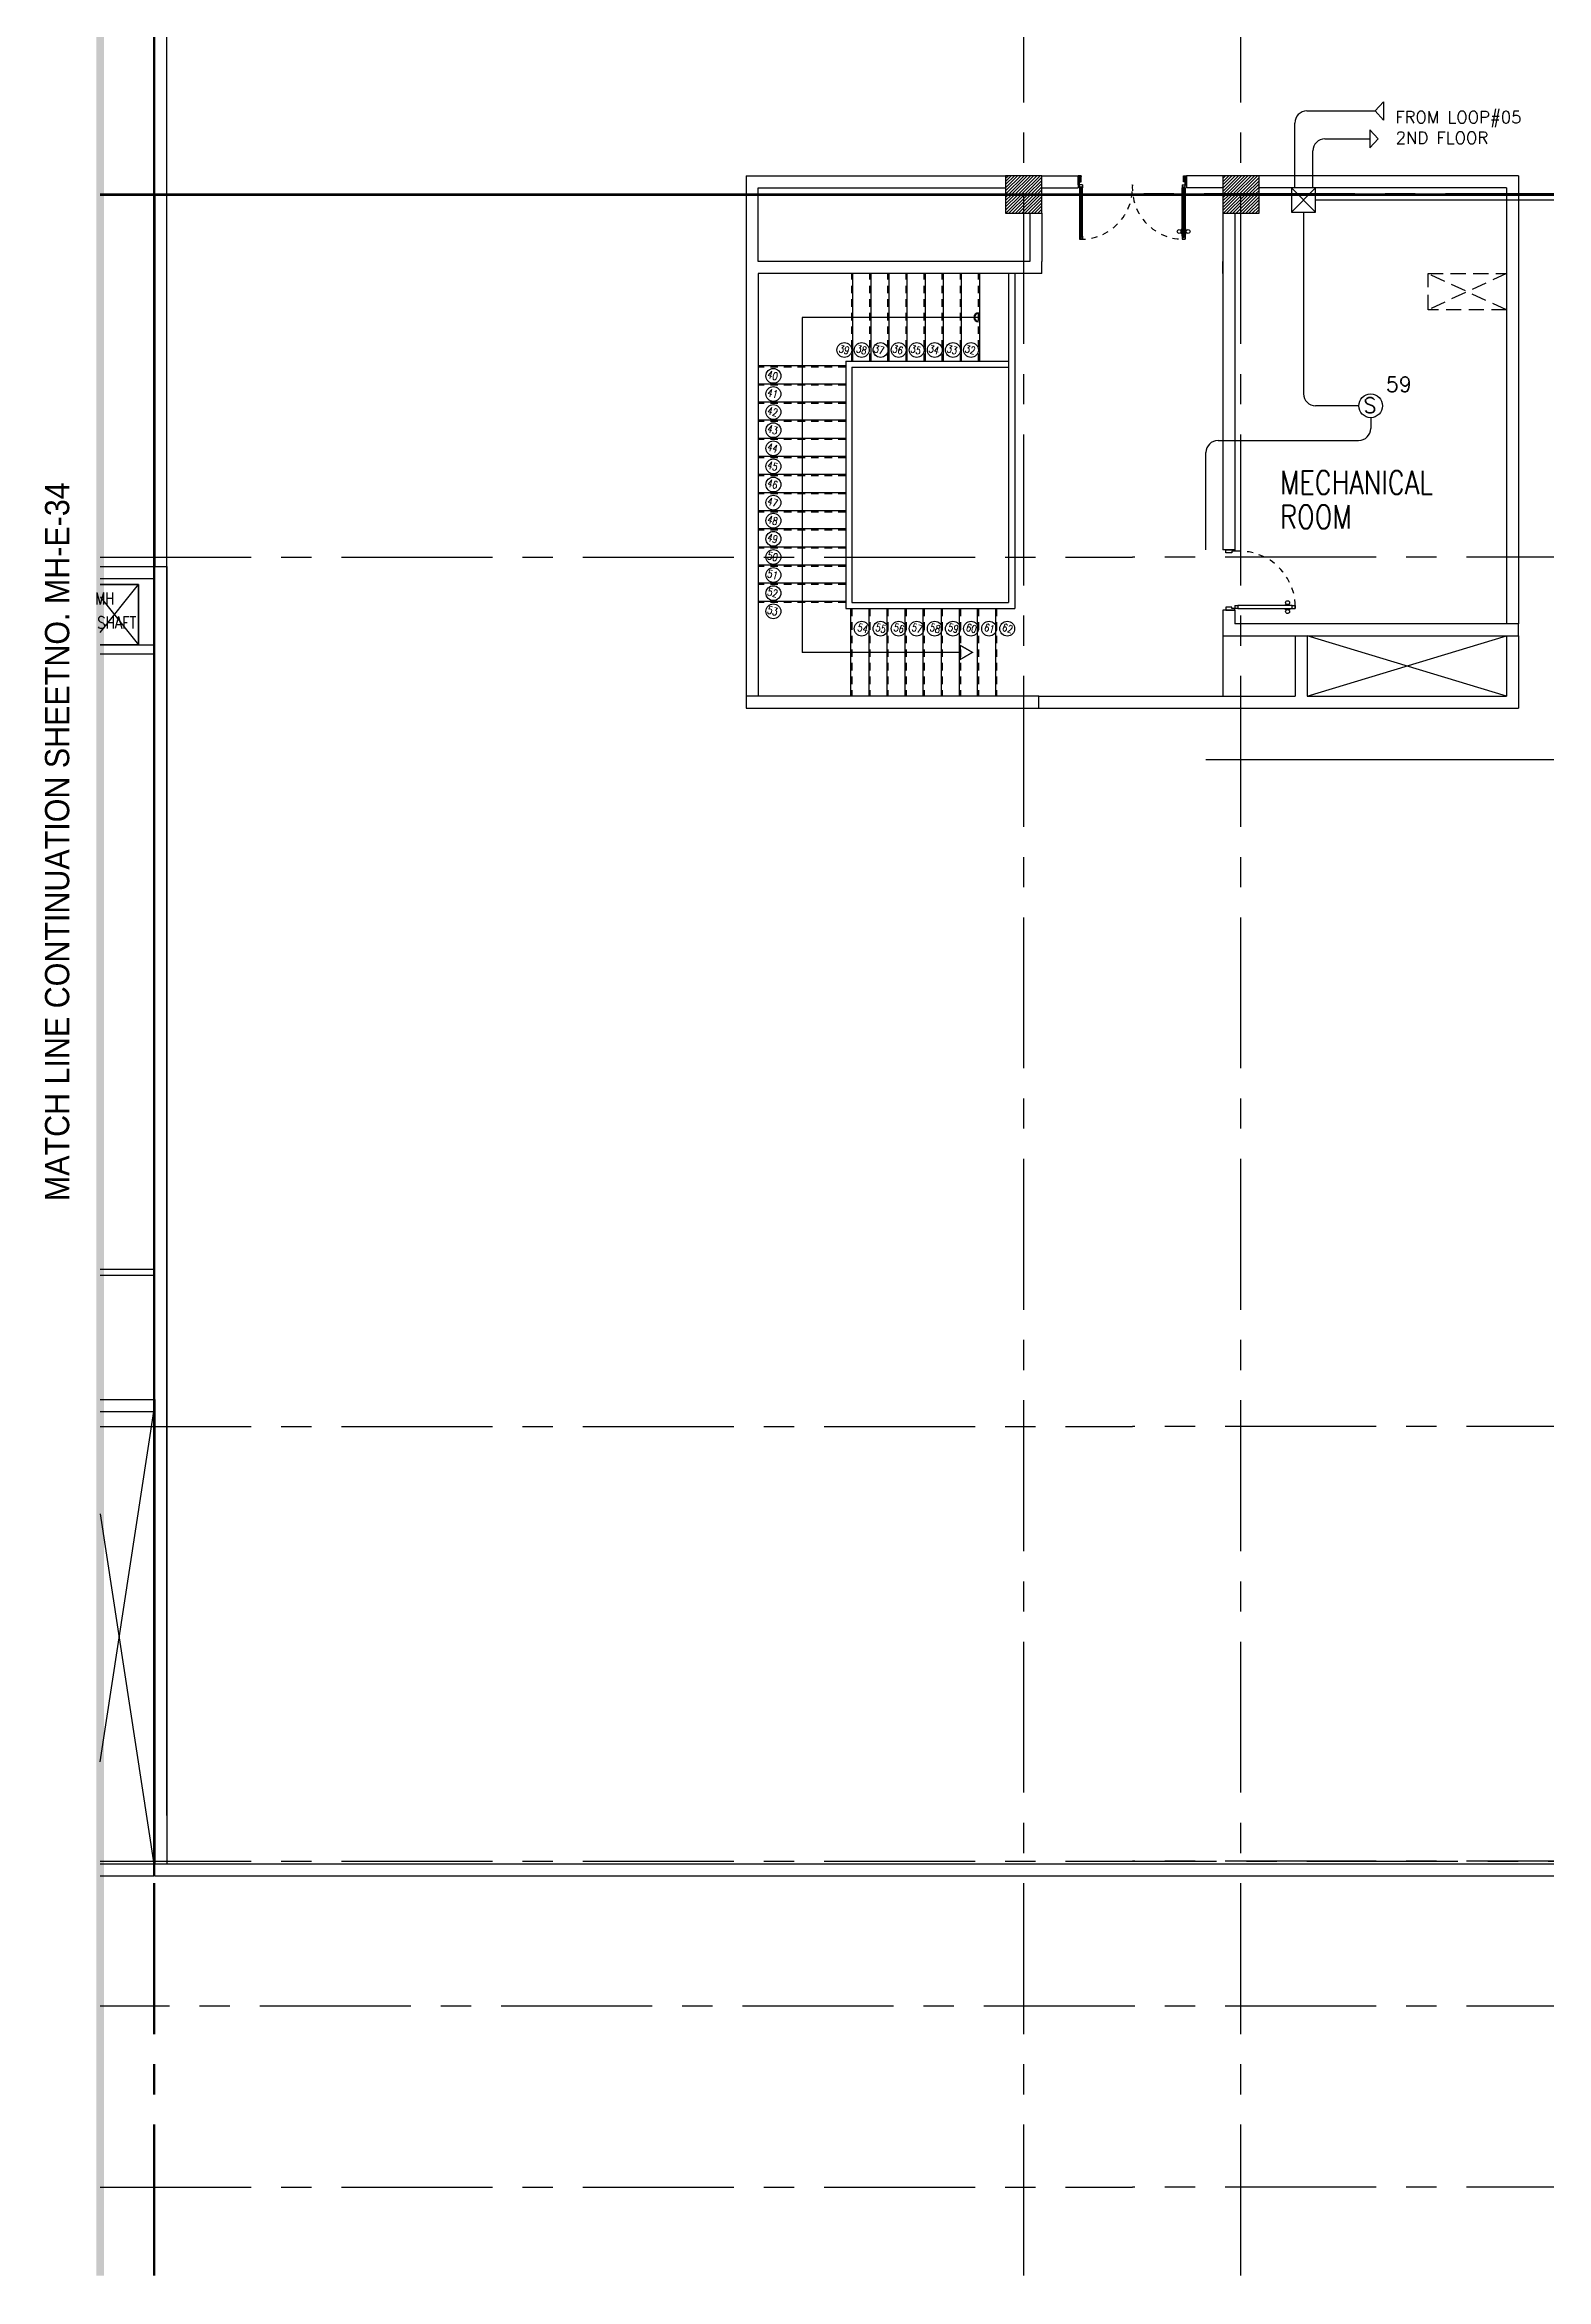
# Model space of a CAD drawing. Extents: x 89546.9 to 89633.7, y 39918.4 to 40001.1.
# Drawn here: x 89546.91 to 89571.8, y 39921.55 to 39958.57 of the extents above; entities that cross this region are included whole.
import ezdxf
from ezdxf.enums import TextEntityAlignment as Align

# ---------------------------------------------------------------- set-up
doc = ezdxf.new("R2010")
doc.units = 0
doc.header["$MEASUREMENT"] = 0
for name, pattern in [('CENTER2', [1.125, 0.75, -0.125, 0.125, -0.125]), ('CENTERX2', [4, 2.5, -0.5, 0.5, -0.5]), ('HIDDEN', [0.375, 0.25, -0.125]), ('HIDDEN2', [0.1875, 0.125, -0.0625])]:
    doc.linetypes.add(name, pattern=pattern)
for name, color, linetype in [('AXES', 11, 'CENTERX2'), ('COL', 11, 'CONTINUOUS'), ('DOOR', 11, 'CONTINUOUS'), ('E-FIRE', 4, 'CONTINUOUS'), ('E-WIRE', 4, 'CONTINUOUS'), ('EJ', 11, 'CONTINUOUS'), ('ELINE', 5, 'CENTER2'), ('HAT', 11, 'CONTINUOUS'), ('ROOF', 11, 'CONTINUOUS'), ('SHAFT', 11, 'CONTINUOUS'), ('STR', 11, 'CONTINUOUS'), ('STR-H', 11, 'HIDDEN2'), ('TXT', 11, 'CONTINUOUS'), ('TXT1', 11, 'CONTINUOUS'), ('WALL', 11, 'CONTINUOUS')]:
    doc.layers.add(name, color=color, linetype=linetype)
doc.styles.add('ROMANS', font='ROMANS.shx')
doc.styles.add('TTXT', font='swisse.ttf', dxfattribs={"width": 0.6})

# ---------------------------------------------------------------- blocks, each defined once
blk = doc.blocks.new('C5')
at = {"layer": 'HAT', "linetype": 'ByBlock'}
h = blk.add_hatch(dxfattribs=at)
h.set_pattern_fill('ANSI31', color=256, scale=300, style=0)
h.set_pattern_definition([(45, (-223356.182, -51411.005), (-26.516504, 26.516504), [])])
h.paths.add_polyline_path([(300, 300), (0, 300), (0, 0), (300, 0)])
h.paths.add_polyline_path([(600, 300), (300, 300), (300, 0), (600, 0)])
at = {"layer": 'COL'}
blk.add_lwpolyline([(600, 300), (0, 300), (0, 0), (600, 0)], close=True, dxfattribs=at)
blk = doc.blocks.new('A$C272A55A0')
at = {"layer": 'DOOR', "color": 0, "linetype": 'ByBlock'}
for p, q in [((0, 900), (0, 1050)), ((50, 1050), (0, 1050)), ((0, 900), (25, 900)), ((25, 950), (50, 950)), ((25, 900), (25, 950)), ((75, 900), (25, 900)), ((25, 850), (25, 900)), ((42, 850), (25, 850)), ((58, 870), (42, 870)), ((42, 870), (42, 850)), ((50, 950), (50, 1050)), ((58, 850), (58, 870)), ((75, 850), (58, 850)), ((75, 900), (75, 850)), ((1725, 900), (1775, 900)), ((1725, 900), (1725, 850)), ((1725, 850), (1742, 850)), ((1742, 870), (1758, 870)), ((1742, 850), (1742, 870)), ((1750, 950), (1750, 1050)), ((1750, 1050), (1800, 1050)), ((1775, 950), (1750, 950)), ((1758, 870), (1758, 850)), ((1758, 850), (1775, 850)), ((1775, 900), (1775, 950)), ((1800, 900), (1775, 900)), ((1775, 850), (1775, 900)), ((1800, 1050), (1800, 900)), ((25, 50), (42, 50)), ((25, 50), (25, 0)), ((25, 0), (75, 0)), ((75, 0), (25, 0)), ((42, 50), (42, 30)), ((42, 30), (58, 30)), ((58, 50), (75, 50)), ((58, 50), (58, 30)), ((75, 50), (75, 0)), ((1718, 160), (1709, 160)), ((1709, 95), (1709, 160)), ((1718, 95), (1709, 95)), ((1725, 173), (1718, 173)), ((1718, 173), (1718, 83)), ((1718, 95), (1718, 160)), ((1725, 83), (1718, 83)), ((1742, 50), (1725, 50)), ((1725, 50), (1725, 0)), ((1775, 0), (1725, 0)), ((1725, 0), (1775, 0)), ((1742, 50), (1742, 30)), ((1758, 30), (1742, 30)), ((1775, 50), (1758, 50)), ((1758, 50), (1758, 30)), ((1775, 173), (1782, 173)), ((1775, 83), (1782, 83)), ((1775, 50), (1775, 0)), ((1782, 173), (1782, 83)), ((1782, 160), (1791, 160)), ((1782, 95), (1782, 160)), ((1782, 95), (1791, 95)), ((1791, 95), (1791, 160))]:
    blk.add_line(p, q, dxfattribs=at)
at = {"layer": 'DOOR', "color": 9, "linetype": 'ByBlock'}
for p, q in [((50, 1050), (0, 1010)), ((50, 1050), (0, 937)), ((50, 1050), (37, 950)), ((1750, 1050), (1800, 1010)), ((1750, 1050), (1800, 937)), ((1750, 1050), (1763, 950))]:
    blk.add_line(p, q, dxfattribs=at)
at = {"layer": 'DOOR', "linetype": 'ByBlock'}
for p, q in [((25, 850), (25, 50)), ((42, 850), (42, 50)), ((58, 850), (58, 50)), ((75, 50), (75, 850)), ((1725, 50), (1725, 850)), ((1742, 850), (1742, 50)), ((1758, 850), (1758, 50)), ((1775, 850), (1775, 50))]:
    blk.add_line(p, q, dxfattribs=at)
at = {"layer": 'DOOR', "color": 0, "linetype": 'ByBlock'}
for centre in [(1676, 128), (1824, 128)]:
    blk.add_circle(centre, 32.4, dxfattribs=at)
at = {"layer": 'DOOR', "color": 9, "linetype": 'ByBlock'}
for centre, radius, start, end in [((50, 1050), 54.4, 203.2074, 270), ((50, 1050), 74.4, 227.7764, 270), ((50, 1050), 94.4, 238.0182, 270), ((50, 1050), 114, 244.0838, 257.3774), ((50, 1050), 134, 248.1598, 259.28), ((50, 1050), 154, 251.1053, 256.2858), ((50, 1050), 34.4, 180, 270), ((50, 1050), 14.4, 180, 270), ((1750, 1050), 14.4, 270, 0), ((1750, 1050), 34.4, 270, 0), ((1750, 1050), 54.4, 270, 336.7926), ((1750, 1050), 74.4, 270, 312.2236), ((1750, 1050), 94.4, 270, 301.9818), ((1750, 1050), 114, 282.6226, 295.9162), ((1750, 1050), 134, 280.72, 291.8402), ((1750, 1050), 154, 283.7142, 288.8947)]:
    blk.add_arc(centre, radius, start, end, dxfattribs=at)
at = {"layer": 'DOOR', "linetype": 'HIDDEN', "ltscale": 0.5}
for centre, start, end in [((50, 851), 268.3174, 3.2965), ((1750, 851), 176.7035, 271.6826)]:
    blk.add_arc(centre, 851, start, end, dxfattribs=at)
at = {"layer": 'WALL', "linetype": 'ByBlock'}
blk.add_line((1800, 900), (1800, 1050), dxfattribs=at)
blk = doc.blocks.new('STL-DR')
at = {"layer": 'DOOR', "color": 0, "linetype": 'ByBlock'}
for p, q in [((50, 0), (0, 0)), ((0, -150), (0, 0)), ((50, -100), (50, 0)), ((0, -150), (25, -150)), ((25, -100), (50, -100)), ((25, -150), (25, -100)), ((75, -150), (25, -150)), ((25, -200), (25, -150)), ((75, -200), (25, -200)), ((75, -150), (75, -200)), ((950, -100), (950, 0)), ((950, 0), (1000, 0)), ((975, -100), (950, -100)), ((975, -150), (975, -100)), ((1000, -150), (975, -150)), ((1000, 0), (1000, -150)), ((18, -990), (9, -990)), ((9, -1055), (9, -990)), ((18, -1055), (9, -1055)), ((18, -978), (18, -1068)), ((25, -978), (18, -978)), ((18, -1055), (18, -990)), ((25, -1068), (18, -1068)), ((25, -1100), (75, -1100)), ((25, -1100), (25, -1150)), ((75, -978), (82, -978)), ((75, -1068), (82, -1068)), ((75, -1100), (75, -1150)), ((82, -978), (82, -1068)), ((82, -990), (91, -990)), ((82, -1055), (82, -990)), ((82, -1055), (91, -1055)), ((91, -1055), (91, -990)), ((25, -1150), (75, -1150)), ((75, -1150), (25, -1150))]:
    blk.add_line(p, q, dxfattribs=at)
at = {"layer": 'DOOR', "linetype": 'ByBlock'}
for p, q in [((25, -200), (25, -1100)), ((75, -1100), (75, -200))]:
    blk.add_line(p, q, dxfattribs=at)
at = {"layer": 'DOOR', "color": 0, "linetype": 'ByBlock'}
for centre in [(-24, -1023), (124, -1023)]:
    blk.add_circle(centre, 32.4, dxfattribs=at)
at = {"layer": 'DOOR', "linetype": 'HIDDEN', "ltscale": 0.5}
blk.add_arc((50, -223), 928, 271.544, 4.4816, dxfattribs=at)
at = {"layer": 'WALL'}
for p, q in [((0, 0), (0, -150)), ((0, 0), (0, -150)), ((1000, 0), (1000, -150))]:
    blk.add_line(p, q, dxfattribs=at)
blk = doc.blocks.new('S')
at = {"layer": 'E-FIRE'}
blk.add_circle((0, 0), 197, dxfattribs=at)
at = {"layer": 'E-FIRE', "color": 3, "style": 'ROMANS'}
blk.add_text('S', height=250, dxfattribs=at).set_placement((-119, -115))
blk = doc.blocks.new('J')
at = {"layer": 'E-FIRE'}
for points in [[(-0.2, 0.4), (-0.2, 0), (0.2, 0.4), (0.2, 0.4)], [(-0.2, 0.4), (-0.2, 0), (0.2, 0), (0.2, 0)], [(-0.2, 0.4), (-0.2, 0), (0.2, 0), (0.2, 0.4)]]:
    blk.add_lwpolyline(points, close=True, dxfattribs=at)

msp = doc.modelspace()

# ---------------------------------------------------------------- linework, layer by layer
at = {"layer": 'AXES'}
for p, q in [((89563.141, 39921.615), (89563.141, 40000.428)), ((89566.741, 39921.615), (89566.741, 40000.428)), ((89548.721, 39921.615), (89548.721, 40000.078)), ((89548.741, 39921.615), (89548.741, 40000.078)), ((89547.835, 39956.1), (89564.941, 39956.1)), ((89547.835, 39956.08), (89564.941, 39956.08)), ((89632.631, 39956.1), (89564.941, 39956.1)), ((89632.631, 39956.08), (89564.941, 39956.08)), ((89547.835, 39950.08), (89564.941, 39950.08)), ((89632.981, 39950.08), (89564.941, 39950.08)), ((89547.835, 39935.68), (89564.941, 39935.68)), ((89632.981, 39935.68), (89564.941, 39935.68)), ((89547.835, 39928.48), (89606.981, 39928.48)), ((89547.835, 39928.48), (89564.941, 39928.48)), ((89632.981, 39928.48), (89564.941, 39928.48)), ((89632.981, 39926.08), (89547.835, 39926.08)), ((89547.835, 39923.08), (89564.941, 39923.08)), ((89632.981, 39923.08), (89564.941, 39923.08))]:
    msp.add_line(p, q, dxfattribs=at)
at = {"layer": 'AXES', "linetype": 'CENTER2', "const_width": 0.125}
msp.add_lwpolyline([(89547.835, 39921.615), (89547.835, 40000.078)], dxfattribs=at)
at = {"layer": 'COL'}
for p, q in [((89571.341, 39948.98), (89566.641, 39948.98)), ((89571.341, 39948.78), (89571.341, 39948.98)), ((89566.441, 39948.78), (89571.341, 39948.78)), ((89563.391, 39947.78), (89567.641, 39947.78)), ((89563.391, 39947.58), (89567.641, 39947.58))]:
    msp.add_line(p, q, dxfattribs=at)
msp.add_lwpolyline([(89571.341, 39948.78), (89571.341, 39948.98)], dxfattribs=at)
msp.add_lwpolyline([(89563.391, 39947.78), (89558.541, 39947.78), (89558.541, 39947.58), (89563.391, 39947.58)], close=True, dxfattribs=at)
at = {"layer": 'E-WIRE', "color": 4, "linetype": 'ByBlock'}
for p, q in [((89567.833, 39957.474), (89568.965, 39957.474)), ((89567.633, 39956.2), (89567.633, 39957.274)), ((89568.132, 39957.013), (89568.876, 39957.013)), ((89567.932, 39956.2), (89567.932, 39956.813))]:
    msp.add_line(p, q, dxfattribs=at)
at = {"layer": 'E-WIRE', "color": 4}
for p, q in [((89567.978, 39956), (89584.515, 39956)), ((89566.161, 39946.732), (89588.369, 39946.732))]:
    msp.add_line(p, q, dxfattribs=at)
at = {"layer": 'E-WIRE', "linetype": 'Continuous'}
for p, q in [((89567.778, 39955.8), (89567.778, 39952.79)), ((89568.694, 39952.59), (89567.978, 39952.59)), ((89568.891, 39952.392), (89568.891, 39952.215)), ((89566.161, 39950.205), (89566.161, 39951.815)), ((89566.361, 39952.015), (89568.691, 39952.015))]:
    msp.add_line(p, q, dxfattribs=at)
at = {"layer": 'E-WIRE', "color": 4}
for points in [[(89569.104, 39957.624), (89569.104, 39957.324), (89568.965, 39957.474)], [(89568.876, 39957.163), (89568.876, 39956.863), (89569.015, 39957.013)]]:
    msp.add_lwpolyline(points, close=True, dxfattribs=at)
at = {"layer": 'E-WIRE', "color": 4, "linetype": 'ByBlock'}
for centre in [(89567.833, 39957.274), (89568.132, 39956.813)]:
    msp.add_arc(centre, 0.2, 90, 180, dxfattribs=at)
at = {"layer": 'E-WIRE', "linetype": 'Continuous'}
for centre, start, end in [((89567.978, 39952.79), 180, 270), ((89568.691, 39952.215), 270, 0), ((89566.361, 39951.815), 90, 180)]:
    msp.add_arc(centre, 0.2, start, end, dxfattribs=at)
at = {"layer": 'EJ'}
for p, q in [((89548.721, 39928.23), (89548.721, 39987.55)), ((89548.741, 39928.23), (89548.741, 39987.55)), ((89548.741, 39929.234), (89548.741, 39987.55)), ((89547.835, 39956.1), (89623.307, 39956.1)), ((89547.835, 39956.08), (89623.307, 39956.08)), ((89548.741, 39936.08), (89548.741, 39949.93)), ((89548.721, 39936.08), (89548.721, 39938.18)), ((89548.741, 39936.08), (89548.741, 39938.18))]:
    msp.add_line(p, q, dxfattribs=at)
at = {"layer": 'EJ', "color": 8}
for p, q in [((89548.721, 39956.08), (89548.721, 39949.93)), ((89548.741, 39956.08), (89548.741, 39949.93))]:
    msp.add_line(p, q, dxfattribs=at)
at = {"layer": 'ROOF'}
for p, q in [((89548.941, 39929.234), (89548.941, 39987.35)), ((89547.835, 39949.93), (89548.941, 39949.93)), ((89547.835, 39949.73), (89548.721, 39949.73)), ((89548.721, 39949.93), (89548.721, 39936.08)), ((89548.941, 39949.93), (89548.941, 39928.43)), ((89548.721, 39938.28), (89547.835, 39938.28)), ((89548.721, 39938.18), (89547.835, 39938.18)), ((89547.835, 39936.13), (89548.721, 39936.13)), ((89547.835, 39935.93), (89548.721, 39935.93)), ((89548.721, 39928.43), (89548.721, 39936.13)), ((89548.741, 39936.13), (89548.741, 39928.43)), ((89548.721, 39928.43), (89547.835, 39928.43)), ((89548.721, 39928.23), (89547.835, 39928.23)), ((89582.182, 39928.43), (89548.741, 39928.43)), ((89582.182, 39928.23), (89548.741, 39928.23))]:
    msp.add_line(p, q, dxfattribs=at)
at = {"layer": 'ROOF', "linetype": 'Continuous'}
msp.add_line((89566.441, 39948.78), (89566.441, 39947.78), dxfattribs=at)
at = {"layer": 'ROOF'}
for points in [[(89547.835, 39948.63), (89548.721, 39948.63)], [(89547.835, 39948.48), (89548.721, 39948.48)]]:
    msp.add_lwpolyline(points, dxfattribs=at)
at = {"layer": 'SHAFT', "linetype": 'HIDDEN'}
for p, q in [((89571.141, 39954.78), (89569.841, 39954.18)), ((89571.141, 39954.18), (89569.841, 39954.78))]:
    msp.add_line(p, q, dxfattribs=at)
at = {"layer": 'SHAFT', "linetype": 'ByBlock'}
for p, q in [((89547.835, 39948.834), (89548.471, 39949.63)), ((89547.835, 39949.425), (89548.471, 39948.63))]:
    msp.add_line(p, q, dxfattribs=at)
at = {"layer": 'SHAFT'}
for p, q in [((89571.141, 39947.78), (89567.841, 39948.78)), ((89567.841, 39947.78), (89571.141, 39948.78))]:
    msp.add_line(p, q, dxfattribs=at)
at = {"layer": 'SHAFT', "linetype": 'Continuous'}
for p, q in [((89547.835, 39930.123), (89548.721, 39935.93)), ((89547.835, 39934.236), (89548.721, 39928.43))]:
    msp.add_line(p, q, dxfattribs=at)
at = {"layer": 'SHAFT', "linetype": 'HIDDEN'}
msp.add_lwpolyline([(89569.841, 39954.78), (89571.141, 39954.78), (89571.141, 39954.18), (89569.841, 39954.18)], close=True, dxfattribs=at)
at = {"layer": 'SHAFT', "linetype": 'ByBlock'}
msp.add_lwpolyline([(89547.835, 39949.63), (89548.471, 39949.63), (89548.471, 39948.63), (89547.835, 39948.63)], dxfattribs=at)
msp.add_lwpolyline([(89547.835, 39949.63), (89548.471, 39949.63), (89548.471, 39948.63), (89547.835, 39948.63)], dxfattribs=at)
at = {"layer": 'SHAFT', "linetype": 'ByBlock', "ltscale": 0.3}
msp.add_lwpolyline([(89547.835, 39948.63), (89548.471, 39948.63), (89548.471, 39949.63), (89547.835, 39949.63)], dxfattribs=at)
at = {"layer": 'STR'}
for p, q in [((89560.311, 39953.33), (89560.311, 39954.78)), ((89560.611, 39953.33), (89560.611, 39954.78)), ((89560.911, 39953.33), (89560.911, 39954.78)), ((89561.211, 39953.33), (89561.211, 39954.78)), ((89561.511, 39953.33), (89561.511, 39954.78)), ((89561.811, 39953.33), (89561.811, 39954.78)), ((89562.111, 39953.33), (89562.111, 39954.78)), ((89562.411, 39953.33), (89562.411, 39954.78)), ((89562.891, 39954.78), (89562.891, 39949.33)), ((89562.991, 39954.78), (89562.991, 39949.23)), ((89562.391, 39954.055), (89559.466, 39954.055)), ((89559.466, 39954.055), (89559.466, 39948.505)), ((89560.191, 39953.33), (89560.191, 39949.23)), ((89560.191, 39953.33), (89562.891, 39953.33)), ((89560.191, 39953.25), (89558.741, 39953.25)), ((89560.191, 39952.95), (89558.741, 39952.95)), ((89560.291, 39953.23), (89560.291, 39949.33)), ((89560.291, 39953.23), (89562.891, 39953.23)), ((89560.191, 39952.65), (89558.741, 39952.65)), ((89560.191, 39952.35), (89558.741, 39952.35)), ((89560.191, 39952.05), (89558.741, 39952.05)), ((89560.191, 39951.75), (89558.741, 39951.75)), ((89560.191, 39951.45), (89558.741, 39951.45)), ((89560.191, 39951.15), (89558.741, 39951.15)), ((89560.191, 39950.85), (89558.741, 39950.85)), ((89560.191, 39950.55), (89558.741, 39950.55)), ((89560.191, 39950.25), (89558.741, 39950.25)), ((89560.191, 39949.95), (89558.741, 39949.95)), ((89560.191, 39949.65), (89558.741, 39949.65)), ((89560.191, 39949.35), (89558.741, 39949.35)), ((89560.191, 39949.23), (89562.991, 39949.23)), ((89560.271, 39949.23), (89560.271, 39947.78)), ((89560.291, 39949.33), (89562.891, 39949.33)), ((89560.571, 39949.23), (89560.571, 39947.78)), ((89560.871, 39949.23), (89560.871, 39947.78)), ((89561.171, 39949.23), (89561.171, 39947.78)), ((89561.471, 39949.23), (89561.471, 39947.78)), ((89561.771, 39949.23), (89561.771, 39947.78)), ((89562.071, 39949.23), (89562.071, 39947.78)), ((89562.371, 39949.23), (89562.371, 39947.78)), ((89562.671, 39949.23), (89562.671, 39947.78)), ((89562.091, 39948.505), (89559.466, 39948.505))]:
    msp.add_line(p, q, dxfattribs=at)
at = {"layer": 'STR', "const_width": 0.0215}
msp.add_lwpolyline([(89562.091, 39948.62), (89562.091, 39948.389), (89562.291, 39948.505)], close=True, dxfattribs=at)
at = {"layer": 'STR', "color": 11}
for centre in [(89560.167, 39953.514), (89560.456, 39953.514), (89560.767, 39953.514), (89561.067, 39953.514), (89561.367, 39953.514), (89561.667, 39953.514), (89561.967, 39953.514), (89562.267, 39953.514), (89558.992, 39953.086), (89558.992, 39952.786), (89558.992, 39952.486), (89558.992, 39952.186), (89558.992, 39951.886), (89558.992, 39951.586), (89558.992, 39951.286), (89558.992, 39950.986), (89558.992, 39950.686), (89558.992, 39950.386), (89558.992, 39950.086), (89558.992, 39949.786), (89558.992, 39949.486), (89558.992, 39949.186), (89560.456, 39948.898), (89560.767, 39948.898), (89561.067, 39948.898), (89561.367, 39948.898), (89561.667, 39948.898), (89561.967, 39948.898), (89562.267, 39948.898), (89562.567, 39948.898), (89562.867, 39948.898)]:
    msp.add_circle(centre, 0.123, dxfattribs=at)
at = {"layer": 'STR'}
for radius in [0.075, 0.065]:
    msp.add_arc((89562.391, 39954.055), radius, 90, 270, dxfattribs=at)
at = {"layer": 'STR-H'}
for p, q in [((89560.291, 39953.33), (89560.291, 39954.78)), ((89560.591, 39953.33), (89560.591, 39954.78)), ((89560.891, 39953.33), (89560.891, 39954.78)), ((89561.191, 39953.33), (89561.191, 39954.78)), ((89561.491, 39953.33), (89561.491, 39954.78)), ((89561.791, 39953.33), (89561.791, 39954.78)), ((89562.091, 39953.33), (89562.091, 39954.78)), ((89562.391, 39953.33), (89562.391, 39954.78)), ((89560.191, 39953.23), (89558.741, 39953.23)), ((89560.191, 39952.93), (89558.741, 39952.93)), ((89560.191, 39952.63), (89558.741, 39952.63)), ((89560.191, 39952.33), (89558.741, 39952.33)), ((89560.191, 39952.03), (89558.741, 39952.03)), ((89560.191, 39951.73), (89558.741, 39951.73)), ((89560.191, 39951.43), (89558.741, 39951.43)), ((89560.191, 39951.13), (89558.741, 39951.13)), ((89560.191, 39950.83), (89558.741, 39950.83)), ((89560.191, 39950.53), (89558.741, 39950.53)), ((89560.191, 39950.23), (89558.741, 39950.23)), ((89560.191, 39949.93), (89558.741, 39949.93)), ((89560.191, 39949.63), (89558.741, 39949.63)), ((89560.191, 39949.33), (89558.741, 39949.33)), ((89560.291, 39949.23), (89560.291, 39947.78)), ((89560.591, 39949.23), (89560.591, 39947.78)), ((89560.891, 39949.23), (89560.891, 39947.78)), ((89561.191, 39949.23), (89561.191, 39947.78)), ((89561.491, 39949.23), (89561.491, 39947.78)), ((89561.791, 39949.23), (89561.791, 39947.78)), ((89562.091, 39949.23), (89562.091, 39947.78)), ((89562.391, 39949.23), (89562.391, 39947.78)), ((89562.691, 39949.23), (89562.691, 39947.78))]:
    msp.add_line(p, q, dxfattribs=at)
at = {"layer": 'WALL'}
for p, q in [((89558.541, 39956.4), (89558.541, 39947.58)), ((89558.541, 39956.4), (89562.841, 39956.4)), ((89563.441, 39956.4), (89564.041, 39956.4)), ((89564.041, 39956.4), (89564.041, 39956.2)), ((89566.441, 39956.4), (89565.841, 39956.4)), ((89565.841, 39956.4), (89565.841, 39956.2)), ((89571.341, 39956.4), (89567.041, 39956.4)), ((89571.341, 39956.4), (89571.341, 39954.18)), ((89558.741, 39956.2), (89562.841, 39956.2)), ((89558.741, 39954.98), (89558.741, 39956.2)), ((89563.441, 39956.2), (89564.041, 39956.2)), ((89566.441, 39956.2), (89565.841, 39956.2)), ((89571.141, 39956.2), (89567.041, 39956.2)), ((89571.141, 39956.2), (89571.141, 39954.18)), ((89563.241, 39955.78), (89563.241, 39954.98)), ((89563.441, 39955.78), (89563.441, 39954.98)), ((89566.441, 39955.78), (89566.441, 39950.205)), ((89566.641, 39955.78), (89566.641, 39950.205)), ((89563.241, 39954.98), (89558.741, 39954.98)), ((89558.741, 39954.78), (89558.741, 39947.78)), ((89563.441, 39954.78), (89558.741, 39954.78)), ((89563.441, 39954.78), (89562.241, 39954.78)), ((89563.441, 39954.78), (89563.441, 39954.98)), ((89563.441, 39954.78), (89563.441, 39954.98)), ((89566.441, 39954.78), (89566.441, 39954.98)), ((89566.441, 39954.78), (89566.441, 39954.98)), ((89566.441, 39954.78), (89566.441, 39954.98)), ((89571.141, 39954.18), (89571.141, 39948.98)), ((89571.341, 39954.18), (89571.341, 39948.98)), ((89566.641, 39950.205), (89566.441, 39950.205)), ((89566.441, 39949.205), (89566.441, 39949.005)), ((89566.641, 39949.205), (89566.441, 39949.205)), ((89566.441, 39949.205), (89566.441, 39948.78)), ((89566.641, 39949.205), (89566.641, 39949.005)), ((89566.641, 39949.205), (89566.641, 39948.98)), ((89567.641, 39948.78), (89567.641, 39947.78)), ((89567.641, 39948.78), (89567.641, 39947.78)), ((89567.841, 39948.78), (89567.841, 39947.78)), ((89567.841, 39948.78), (89567.841, 39947.78)), ((89571.141, 39948.78), (89571.141, 39947.78)), ((89571.341, 39948.78), (89571.341, 39947.58)), ((89563.391, 39947.78), (89567.341, 39947.78)), ((89564.941, 39947.78), (89567.341, 39947.78)), ((89564.941, 39947.78), (89567.641, 39947.78)), ((89567.841, 39947.78), (89571.141, 39947.78)), ((89567.841, 39947.78), (89568.205, 39947.78)), ((89563.391, 39947.58), (89567.341, 39947.58)), ((89564.941, 39947.58), (89567.341, 39947.58)), ((89564.941, 39947.58), (89571.341, 39947.58))]:
    msp.add_line(p, q, dxfattribs=at)

# ---------------------------------------------------------------- block references
at = {"layer": 'COL', "xscale": 0.001, "yscale": 0.001, "zscale": 0.001}
for p in [(89562.841, 39956.1), (89566.441, 39956.1), (89562.841, 39955.78), (89566.441, 39955.78)]:
    msp.add_blockref('C5', p, dxfattribs=at)
at = {"layer": 'DOOR', "color": 0, "linetype": 'ByBlock', "xscale": 0.001, "yscale": 0.001, "zscale": 0.001}
msp.add_blockref('A$C272A55A0', (89564.041, 39955.349), dxfattribs=at)
at = {"layer": 'DOOR', "color": 1, "xscale": 0.001, "yscale": 0.001, "zscale": 0.001, "rotation": 90}
msp.add_blockref('STL-DR', (89566.491, 39949.205), dxfattribs=at)
at = {"layer": 'ELINE', "color": 4, "rotation": 180}
msp.add_blockref('J', (89567.778, 39956.2), dxfattribs=at)
at = {"layer": 'WALL', "color": 4, "xscale": 0.001000000003841706, "yscale": 0.0009999999892897904, "zscale": 0.001}
msp.add_blockref('S', (89568.891, 39952.59), dxfattribs=at)

# ---------------------------------------------------------------- texts
at = {"layer": 'E-FIRE', "color": 4, "style": 'ROMANS'}
for s, height, p in [('FROM LOOP#05', 0.2, (89569.299, 39957.272)), ('2ND FLOOR', 0.2, (89569.305, 39956.93)), ('59', 0.25, (89569.144, 39952.822))]:
    msp.add_text(s, height=height, dxfattribs=at).set_placement(p)
at = {"layer": 'SHAFT', "style": 'ROMANS', "width": 0.8}
for s, p in [('MH', (89547.908, 39949.398)), ('SHAFT', (89548.109, 39948.998))]:
    msp.add_text(s, height=0.2, dxfattribs=at).set_placement(p, align=Align.MIDDLE)
at = {"layer": 'STR', "color": 9, "style": 'ROMANS', "width": 0.8}
for s, p in [('39', (89560.166, 39953.52)), ('38', (89560.454, 39953.52)), ('37', (89560.743, 39953.52)), ('36', (89561.054, 39953.52)), ('35', (89561.354, 39953.52)), ('34', (89561.654, 39953.52)), ('33', (89561.954, 39953.52)), ('32', (89562.254, 39953.52)), ('40', (89558.979, 39953.093)), ('41', (89558.979, 39952.793)), ('42', (89558.979, 39952.493)), ('43', (89558.979, 39952.193)), ('44', (89558.979, 39951.893)), ('45', (89558.979, 39951.593)), ('46', (89558.979, 39951.293)), ('47', (89558.979, 39950.993)), ('48', (89558.979, 39950.693)), ('49', (89558.979, 39950.393)), ('50', (89558.979, 39950.093)), ('51', (89558.979, 39949.793)), ('52', (89558.979, 39949.493)), ('53', (89558.979, 39949.193)), ('54', (89560.474, 39948.904)), ('55', (89560.774, 39948.904)), ('56', (89561.074, 39948.904)), ('57', (89561.374, 39948.904)), ('58', (89561.674, 39948.904)), ('59', (89561.974, 39948.904)), ('60', (89562.274, 39948.904)), ('61', (89562.574, 39948.904)), ('62', (89562.874, 39948.904))]:
    msp.add_text(s, height=0.125, rotation=345, dxfattribs=at).set_placement(p, align=Align.MIDDLE)
at = {"layer": 'TXT', "style": 'ROMANS', "width": 0.8}
for s, p in [('MECHANICAL', (89567.39, 39951.125)), ('ROOM', (89567.39, 39950.557))]:
    msp.add_text(s, height=0.3885, dxfattribs=at).set_placement(p)
at = {"layer": 'TXT1', "color": 6, "style": 'TTXT', "width": 0.9}
msp.add_text('MATCH LINE CONTINUATION SHEETNO. MH-E-34', height=0.40118, rotation=90, dxfattribs=at).set_placement((89547.321, 39939.414))

doc.saveas('drawing.dxf')
